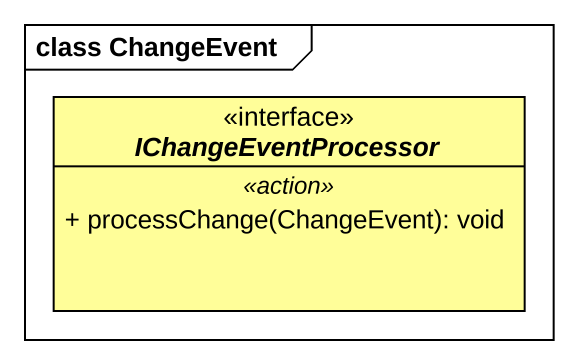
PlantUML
@startuml
mainframe class ChangeEvent
hide circle
hide empty members
skinparam classAttributeIconSize 0
interface IChangeEventProcessor <<interface>> #FFFE99 {
  .. <<action>> ..
  + processChange(ChangeEvent): void
}
@enduml
